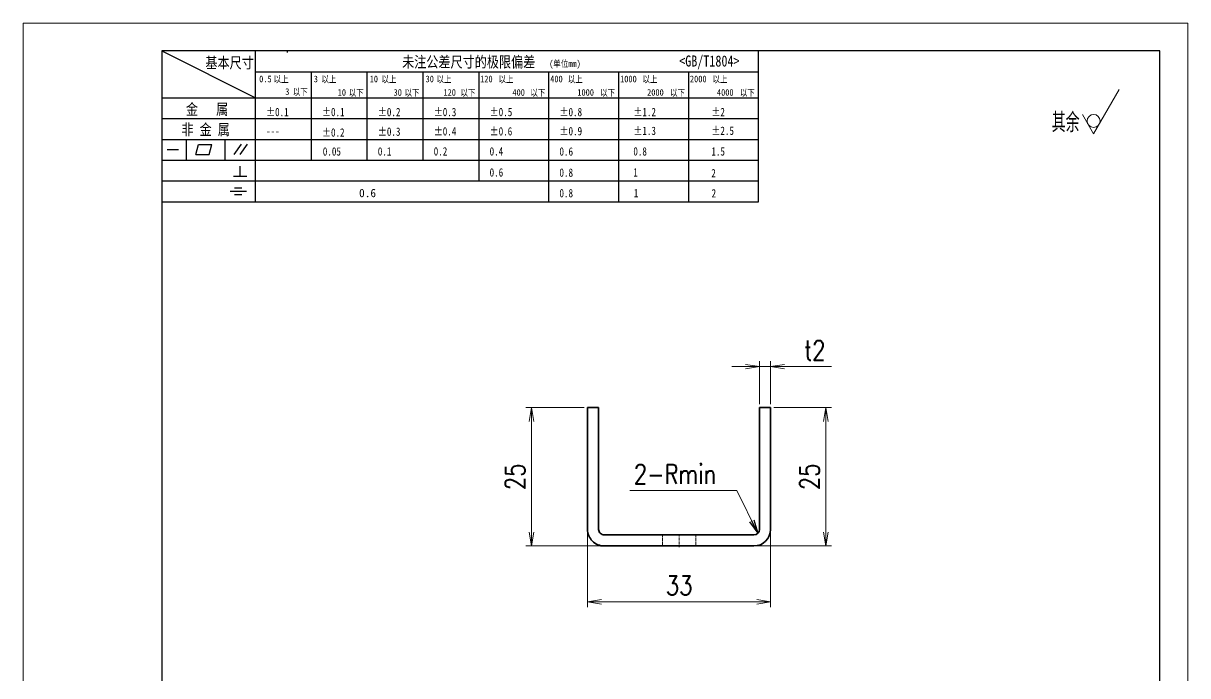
# Model space of a CAD drawing. Header units: millimetres. Extents: x 1333 to 38145, y -42879 to -3789.
# Drawn here: x 20291.9 to 20501.9, y -5271.1 to -5153.3 of the extents above; entities that cross this region are included whole.
import ezdxf

# ---------------------------------------------------------------- set-up
doc = ezdxf.new("R2010")
doc.units = ezdxf.units.MM
doc.header["$LTSCALE"] = 0.5
for name, pattern in [('AM_ISO02W050x2', [3.75, 3, -0.75]), ('AM_ISO08W050x2', [9, 6, -0.75, 1.5, -0.75]), ('DASHDOT', [18.5, 12, -3, 0.5, -3]), ('DASHED', [15, 12, -3]), ('DOT2', [0.125, 0, -0.125])]:
    doc.linetypes.add(name, pattern=pattern)
for name, color, linetype, lineweight in [('中心线', 2, 'AM_ISO08W050x2', 18), ('图框', 7, 'Continuous', 18), ('标注线', 3, 'Continuous', 18), ('粗实线', 7, 'Continuous', 35), ('虚线', 1, 'AM_ISO02W050x2', 18)]:
    doc.layers.add(name, color=color, linetype=linetype, lineweight=lineweight)
doc.layers.add('图\\M+19E79\\M+195B6\\M+18E9A', color=7, linetype='Continuous')
doc.layers.add('打印-禁用', color=7, linetype='Continuous', lineweight=15, plot=False)
doc.styles.add('DIM', font='romans.shx', dxfattribs={"width": 0.8, "bigfont": 'bigfont.shx'})
doc.styles.add('国标', font='simfang.ttf', dxfattribs={"width": 0.8})
doc.styles.add('机械长仿宋', font='gbenor.shx', dxfattribs={"height": 1, "bigfont": 'gbcbig.shx'})
doc.dimstyles.new('DEH 1-1', dxfattribs={"dimtxt": 3.5, "dimasz": 2.5, "dimexe": 1, "dimexo": 0.625, "dimgap": 1.2, "dimtad": 1, "dimtoh": 1, "dimdsep": 46, "dimtxsty": 'DIM', "dimblk": 'OPEN', "dimcen": 0, "dimclrd": 8, "dimclre": 8, "dimclrt": 2, "dimazin": 2, "dimtfac": 0.5, "dimtmove": 0, "dimatfit": 3, "dimldrblk": 'OPEN', "dimfxl": 0, "dimtolj": 2, "dimlwd": 18, "dimlwe": 18, "dimarcsym": 0})
doc.dimstyles.new('DEH 1-1$0', dxfattribs={"dimtxt": 3.5, "dimasz": 2.5, "dimexe": 1, "dimexo": 0.625, "dimgap": 1.2, "dimtad": 1, "dimzin": 9, "dimdsep": 46, "dimtxsty": 'DIM', "dimblk": 'OPEN', "dimcen": 0, "dimclrd": 8, "dimclre": 8, "dimclrt": 2, "dimazin": 2, "dimtfac": 0.5, "dimtmove": 0, "dimatfit": 3, "dimldrblk": 'OPEN', "dimfxl": 0, "dimtolj": 2, "dimlwd": 18, "dimlwe": 18, "dimarcsym": 0})

# ---------------------------------------------------------------- blocks, each defined once
blk = doc.blocks.new('GZDEH零件A4图框V01版')
at = {"layer": '图\\M+19E79\\M+195B6\\M+18E9A', "linetype": 'Continuous'}
for p, q in [((25, 292), (25, 13.5)), ((205, 292), (25, 292)), ((205, 13.5), (205, 292))]:
    blk.add_line(p, q, dxfattribs=at)
at = {"layer": '图\\M+19E79\\M+195B6\\M+18E9A', "color": 9}
for p, q in [((25, 292), (41.88, 283.54)), ((41.88, 264.79), (41.88, 292)), ((47.66, 291.75), (47.66, 292)), ((132.6, 264.79), (132.6, 292)), ((41.88, 288.22), (132.6, 288.22)), ((51.96, 272.29), (51.96, 288.22)), ((62.04, 272.29), (62.04, 288.22)), ((72.12, 272.29), (72.12, 288.22)), ((82.2, 268.54), (82.2, 288.22)), ((94.8, 264.79), (94.8, 288.22)), ((107.4, 264.79), (107.4, 288.22)), ((120, 264.79), (120, 288.22)), ((25, 283.54), (132.6, 283.54)), ((25, 279.79), (132.6, 279.79)), ((25, 276.04), (132.6, 276.04)), ((29.43, 272.34), (29.43, 276.04)), ((36.42, 272.34), (36.42, 276.04)), ((38.03, 273.3), (39.36, 275.16)), ((39.11, 273.3), (40.45, 275.16)), ((25.94, 274.19), (28, 274.19)), ((31.1, 273.3), (31.58, 275.09)), ((31.1, 273.3), (33.51, 273.3)), ((31.58, 275.09), (33.99, 275.09)), ((33.51, 273.3), (33.99, 275.09)), ((25, 272.29), (132.6, 272.29)), ((39.09, 269.41), (39.09, 271.18)), ((37.93, 269.41), (40.32, 269.41)), ((25, 268.54), (132.6, 268.54)), ((38.08, 267.29), (39.43, 267.29)), ((25, 264.79), (132.6, 264.79)), ((37.3, 266.69), (40.28, 266.69)), ((38.08, 266.09), (39.44, 266.09))]:
    blk.add_line(p, q, dxfattribs=at)
at = {"layer": '打印-禁用', "linetype": 'Continuous'}
for p, q in [((0, 297), (0, 0)), ((210, 297), (0, 297)), ((210, 297), (210, 0))]:
    blk.add_line(p, q, dxfattribs=at)
at = {"layer": '图\\M+19E79\\M+195B6\\M+18E9A', "color": 9, "style": '国标', "width": 0.8}
for s, height, p in [('基本尺寸', 2, (32.84, 288.88)), ('未注公差尺寸的极限偏差', 2, (68.32, 289.02)), ('<GB/T1804>', 2, (118.29, 289.19)), ('30', 1.2, (72.55, 286.35)), ('金   属', 2, (29.33, 280.48)), ('±0.1', 1.5, (43.78, 280.23)), ('±0.1', 1.5, (53.86, 280.23)), ('±0.2', 1.5, (63.94, 280.23)), ('±0.3', 1.5, (74.02, 280.23)), ('±0.5', 1.5, (84.1, 280.23)), ('±0.8', 1.5, (96.7, 280.23)), ('±1.2', 1.5, (110.02, 280.23)), ('±2', 1.5, (124.09, 280.23)), ('非 金 属', 2, (28.53, 276.82)), ('---', 1.5, (43.78, 276.81)), ('±0.2', 1.5, (53.86, 276.54)), ('±0.3', 1.5, (63.94, 276.69)), ('±0.4', 1.5, (74.02, 276.75)), ('±0.6', 1.5, (84.1, 276.75)), ('±0.9', 1.5, (96.7, 276.78)), ('±1.3', 1.5, (110.02, 276.84)), ('±2.5', 1.5, (124.09, 276.85)), ('0.1', 1.5, (63.94, 273.12)), ('0.2', 1.5, (74.02, 273.13)), ('0.4', 1.5, (84.1, 273.13)), ('0.6', 1.5, (96.7, 273.11)), ('0.8', 1.5, (110.02, 273.13)), ('1.5', 1.5, (124.09, 273.12)), ('0.6', 1.5, (84.1, 269.33)), ('0.8', 1.5, (96.7, 269.3)), ('1', 1.5, (110.02, 269.34)), ('2', 1.5, (124.09, 269.2)), ('0.8', 1.5, (96.7, 265.59)), ('1', 1.5, (110.1, 265.6)), ('2', 1.5, (124.13, 265.57))]:
    blk.add_text(s, height=height, dxfattribs=at).set_placement(p)
at = {"layer": '图\\M+19E79\\M+195B6\\M+18E9A', "color": 9, "lineweight": 15, "style": '国标', "width": 0.8}
for s, p in [('0.5', (42.54, 286.35)), ('以上', (45.15, 286.3)), ('3', (52.39, 286.35)), ('以上', (53.76, 286.3)), ('10', (62.47, 286.35)), ('以上', (64.6, 286.3)), ('以上', (74.53, 286.3)), ('120', (82.39, 286.35)), ('以上', (85.72, 286.3)), ('400', (95.03, 286.35)), ('以上', (98.19, 286.3)), ('1000', (107.63, 286.35)), ('以上', (111.67, 286.3)), ('2000', (120.23, 286.35)), ('以上', (124.31, 286.3)), ('3', (47.24, 284.06)), ('以下', (48.61, 284.01)), ('10', (56.7, 283.92)), ('以下', (58.69, 283.87)), ('30', (66.78, 283.92)), ('以下', (68.77, 283.87)), ('120', (75.77, 283.92)), ('以下', (78.85, 283.87)), ('400', (88.21, 283.92)), ('以下', (91.45, 283.87)), ('1000', (99.92, 283.92)), ('以下', (104.05, 283.87)), ('2000', (112.5, 283.92)), ('以下', (116.65, 283.87)), ('4000', (125.1, 283.92)), ('以下', (129.25, 283.87))]:
    blk.add_text(s, height=1.2, dxfattribs=at).set_placement(p)
at = {"layer": '图\\M+19E79\\M+195B6\\M+18E9A', "color": 9, "lineweight": 13, "style": '国标'}
blk.add_text('0.6', height=1.5, dxfattribs=at).set_placement((60.56, 265.61))
at = {"layer": '图\\M+19E79\\M+195B6\\M+18E9A', "color": 9, "lineweight": 15, "insert": (94.85, 290.31), "char_height": 1.2, "width": 8.7957, "attachment_point": 1, "style": '国标'}
blk.add_mtext('(单位mm)', dxfattribs=at)
at = {"layer": '图\\M+19E79\\M+195B6\\M+18E9A', "color": 9, "insert": (54.02, 273.09), "char_height": 1.5, "attachment_point": 7, "style": '国标'}
blk.add_mtext_dynamic_manual_height_columns('0.05', width=5.1982, gutter_width=12.5, heights=[0], dxfattribs=at)
blk = doc.blocks.new('DEH A4')
at = {"layer": '图框'}
blk.add_blockref('GZDEH零件A4图框V01版', (0, 0), dxfattribs=at)
blk = doc.blocks.new('FINISHER_NON')
at = {"layer": '标注线'}
for p, q in [((0, 0), (4.62, 8)), ((-2.02, 3.5), (0, 0))]:
    blk.add_line(p, q, dxfattribs=at)
blk.add_circle((0, 2.33), 1.17, dxfattribs=at)
blk = doc.blocks.new('其余不去材料')
at = {"layer": '标注线'}
blk.add_blockref('FINISHER_NON', (0, 0), dxfattribs=at)
at = {"layer": '标注线', "color": 7, "linetype": 'DOT2', "style": '机械长仿宋'}
blk.add_text('其余', height=3.5, dxfattribs=at).set_placement((-7.56, 0.3))
blk = doc.blocks.new('_Open')
at = {"color": 0, "linetype": 'ByBlock', "lineweight": -2}
for p, q in [((-1, 0.167), (0, 0)), ((-1, -0.167), (0, 0)), ((0, 0), (-1, 0))]:
    blk.add_line(p, q, dxfattribs=at)
blk = doc.blocks.new('*D82')
at = {"layer": 'Defpoints', "color": 0, "transparency": 16777216}
for p in [(20426.64, -5215.27), (20424.64, -5222.64), (20426.64, -5222.64)]:
    blk.add_point(p, dxfattribs=at)
at = {"layer": '标注线', "color": 8, "lineweight": 18, "transparency": 16777216}
for p, q in [((20424.64, -5222.02), (20424.64, -5214.27)), ((20426.64, -5222.02), (20426.64, -5214.27)), ((20422.14, -5215.27), (20419.64, -5215.27)), ((20424.64, -5215.27), (20426.64, -5215.27)), ((20429.14, -5215.27), (20437.64, -5215.27))]:
    blk.add_line(p, q, dxfattribs=at)
at = {"layer": '标注线', "color": 8, "lineweight": 18, "transparency": 16777216, "xscale": 2.5, "yscale": 2.5, "zscale": 2.5}
blk.add_blockref('_Open', (20424.64, -5215.27), dxfattribs=at)
at = {"layer": '标注线', "color": 8, "lineweight": 18, "transparency": 16777216, "xscale": 2.5, "yscale": 2.5, "zscale": 2.5, "rotation": 180}
blk.add_blockref('_Open', (20426.64, -5215.27), dxfattribs=at)
at = {"layer": '标注线', "color": 2, "transparency": 16777216, "insert": (20434.64, -5212.32), "char_height": 3.5, "attachment_point": 5, "style": 'DIM'}
blk.add_mtext('\\A2;t2', dxfattribs=at)
blk = doc.blocks.new('*D83')
at = {"layer": 'Defpoints', "color": 0, "transparency": 16777216}
for p in [(20393.64, -5244.64), (20426.64, -5244.64), (20393.64, -5257.7)]:
    blk.add_point(p, dxfattribs=at)
at = {"layer": '标注线', "color": 8, "lineweight": 18, "transparency": 16777216}
for p, q in [((20393.64, -5245.27), (20393.64, -5258.7)), ((20426.64, -5245.27), (20426.64, -5258.7)), ((20424.14, -5257.7), (20396.14, -5257.7))]:
    blk.add_line(p, q, dxfattribs=at)
at = {"layer": '标注线', "color": 8, "lineweight": 18, "transparency": 16777216, "xscale": 2.5, "yscale": 2.5, "zscale": 2.5, "rotation": 180}
blk.add_blockref('_Open', (20393.64, -5257.7), dxfattribs=at)
at = {"layer": '标注线', "color": 8, "lineweight": 18, "transparency": 16777216, "xscale": 2.5, "yscale": 2.5, "zscale": 2.5}
blk.add_blockref('_Open', (20426.64, -5257.7), dxfattribs=at)
at = {"layer": '标注线', "color": 2, "transparency": 16777216, "insert": (20410.14, -5254.75), "char_height": 3.5, "attachment_point": 5, "style": 'DIM'}
blk.add_mtext('\\A2;33', dxfattribs=at)
blk = doc.blocks.new('*D84')
at = {"layer": 'Defpoints', "color": 0, "transparency": 16777216}
for p in [(20426.64, -5222.64), (20436.63, -5222.64), (20423.64, -5247.64)]:
    blk.add_point(p, dxfattribs=at)
at = {"layer": '标注线', "color": 8, "lineweight": 18, "transparency": 16777216}
for p, q in [((20427.26, -5222.64), (20437.63, -5222.64)), ((20436.63, -5245.14), (20436.63, -5225.14)), ((20424.26, -5247.64), (20437.63, -5247.64))]:
    blk.add_line(p, q, dxfattribs=at)
at = {"layer": '标注线', "color": 8, "lineweight": 18, "transparency": 16777216, "xscale": 2.5, "yscale": 2.5, "zscale": 2.5}
for p, rotation in [((20436.63, -5222.64), 90), ((20436.63, -5247.64), 270)]:
    blk.add_blockref('_Open', p, dxfattribs=dict(at, rotation=rotation))
at = {"layer": '标注线', "color": 2, "transparency": 16777216, "insert": (20433.68, -5235.14), "char_height": 3.5, "attachment_point": 5, "rotation": 90, "style": 'DIM'}
blk.add_mtext('\\A2;25', dxfattribs=at)
blk = doc.blocks.new('*D89')
at = {"layer": 'Defpoints', "color": 0, "transparency": 16777216}
for p in [(20393.64, -5222.64), (20383.52, -5247.64), (20396.64, -5247.64)]:
    blk.add_point(p, dxfattribs=at)
at = {"layer": '标注线', "color": 8, "lineweight": 18, "transparency": 16777216}
for p, q in [((20393.01, -5222.64), (20382.52, -5222.64)), ((20383.52, -5225.14), (20383.52, -5245.14)), ((20396.01, -5247.64), (20382.52, -5247.64))]:
    blk.add_line(p, q, dxfattribs=at)
at = {"layer": '标注线', "color": 8, "lineweight": 18, "transparency": 16777216, "xscale": 2.5, "yscale": 2.5, "zscale": 2.5}
for p, rotation in [((20383.52, -5222.64), 90), ((20383.52, -5247.64), 270)]:
    blk.add_blockref('_Open', p, dxfattribs=dict(at, rotation=rotation))
at = {"layer": '标注线', "color": 2, "transparency": 16777216, "insert": (20380.57, -5235.14), "char_height": 3.5, "attachment_point": 5, "rotation": 90, "style": 'DIM'}
blk.add_mtext('\\A2;25', dxfattribs=at)

msp = doc.modelspace()

# ---------------------------------------------------------------- linework, layer by layer
at = {"layer": '中心线', "linetype": 'DASHDOT', "lineweight": 13, "ltscale": 0.059998}
msp.add_line((20410.138, -5247.84), (20410.138, -5245.44), dxfattribs=at)
at = {"layer": '粗实线', "lineweight": 35, "ltscale": 0.05}
for p, q in [((20395.638, -5222.64), (20393.638, -5222.64)), ((20426.638, -5222.64), (20424.638, -5222.64))]:
    msp.add_line(p, q, dxfattribs=at)
at = {"layer": '粗实线', "lineweight": 35}
for p, q in [((20393.638, -5222.64), (20393.638, -5244.64)), ((20395.638, -5222.64), (20395.638, -5244.64)), ((20424.638, -5222.64), (20424.638, -5244.64)), ((20426.638, -5222.64), (20426.638, -5244.64)), ((20423.638, -5245.64), (20396.638, -5245.64)), ((20423.638, -5247.64), (20396.638, -5247.64))]:
    msp.add_line(p, q, dxfattribs=at)
for centre, radius, start, end in [((20396.638, -5244.64), 3, 180, 270.00008), ((20396.638, -5244.64), 1, 180, 270.00008), ((20423.638, -5244.64), 1, 270.00008, 0), ((20423.638, -5244.64), 3, 270.00008, 0)]:
    msp.add_arc(centre, radius, start, end, dxfattribs=at)
at = {"layer": '虚线', "linetype": 'DASHED', "lineweight": 13, "ltscale": 0.05}
for p, q in [((20407.138, -5247.64), (20407.138, -5245.64)), ((20413.138, -5247.64), (20413.138, -5245.64))]:
    msp.add_line(p, q, dxfattribs=at)

# ---------------------------------------------------------------- block references
at = {"layer": '图框'}
msp.add_blockref('DEH A4', (20291.875, -5450.289), dxfattribs=at)
at = {"layer": '标注线'}
msp.add_blockref('其余不去材料', (20484.905, -5173.253), dxfattribs=at)

# ---------------------------------------------------------------- texts
at = {"layer": '标注线', "color": 2, "insert": (20416.849, -5236.41), "char_height": 3.5, "attachment_point": 9, "style": 'DIM'}
msp.add_mtext('2-\\A2;Rmin', dxfattribs=at)

# ---------------------------------------------------------------- dimensions: what is measured, and where the dimension line sits
at = {"layer": '标注线'}
dim = msp.add_linear_dim(base=(20426.638, -5215.27), p1=(20424.638, -5222.64), p2=(20426.638, -5222.64), text='t<>', dimstyle='DEH 1-1$0', dxfattribs=at)
dim.commit()
dim.dimension.update_dxf_attribs({"geometry": '*D82', "text_midpoint": (20434.638, -5212.32)})
for base, p1, p2, picture, middle in [((20383.524, -5247.64), (20393.638, -5222.64), (20396.638, -5247.64), '*D89', (20380.574, -5235.14)), ((20436.635, -5222.64), (20423.638, -5247.64), (20426.638, -5222.64), '*D84', (20433.685, -5235.14))]:
    dim = msp.add_linear_dim(base=base, p1=p1, p2=p2, angle=90, dimstyle='DEH 1-1$0', dxfattribs=at)
    dim.commit()
    dim.dimension.update_dxf_attribs({"geometry": picture, "text_midpoint": middle})
dim = msp.add_linear_dim(base=(20393.638, -5257.703), p1=(20426.638, -5244.64), p2=(20393.638, -5244.64), dimstyle='DEH 1-1$0', dxfattribs=at)
dim.commit()
dim.dimension.update_dxf_attribs({"geometry": '*D83', "text_midpoint": (20410.138, -5254.753)})

# ---------------------------------------------------------------- leaders
at = {"layer": '标注线', "annotation_type": 0, "has_hookline": 1, "hookline_direction": 1, "text_width": 15.6}
msp.add_leader([(20424.345, -5245.347), (20420.549, -5237.61), (20418.049, -5237.61)], dimstyle='DEH 1-1', override={"dimgap": 1.2, "dimtad": 1}, dxfattribs=at)

doc.saveas('drawing.dxf')
